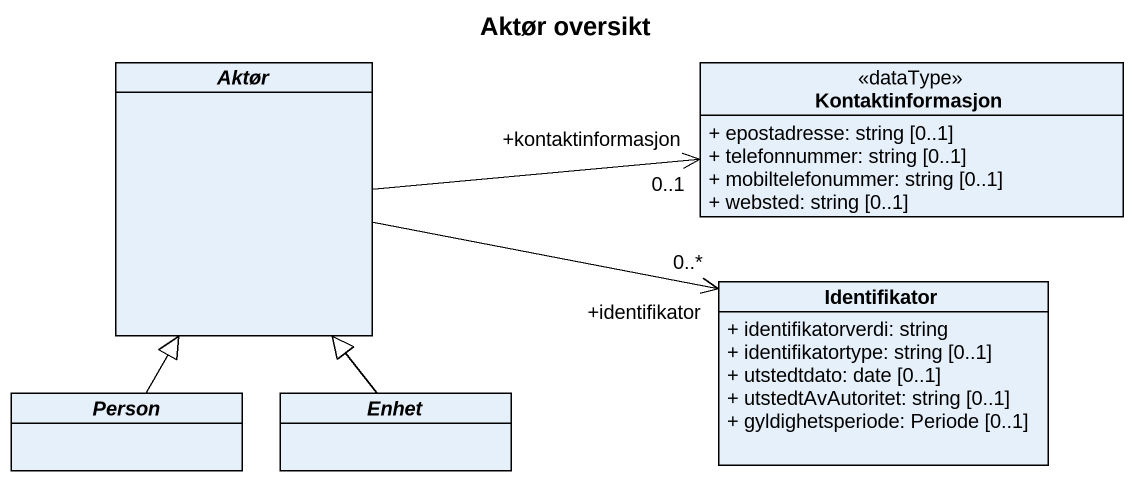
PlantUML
@startuml
title Aktør oversikt
hide circle
hide empty members
skinparam classAttributeIconSize 0
abstract class Aktør
class Kontaktinformasjon <<dataType>> {
  + epostadresse: string [0..1]
  + telefonnummer: string [0..1]
  + mobiltelefonummer: string [0..1]
  + websted: string [0..1]
}
class Identifikator {
  + identifikatorverdi: string
  + identifikatortype: string [0..1]
  + utstedtdato: date [0..1]
  + utstedtAvAutoritet: string [0..1]
  + gyldighetsperiode: Periode [0..1]
}
abstract class "Person" as Person_
abstract class Enhet
Aktør -right-> "+kontaktinformasjon\n0..1" Kontaktinformasjon
Identifikator "+identifikator\n0..*" <-left- Aktør
Person_ -up-|> Aktør
Enhet -up-|> Aktør
@enduml
